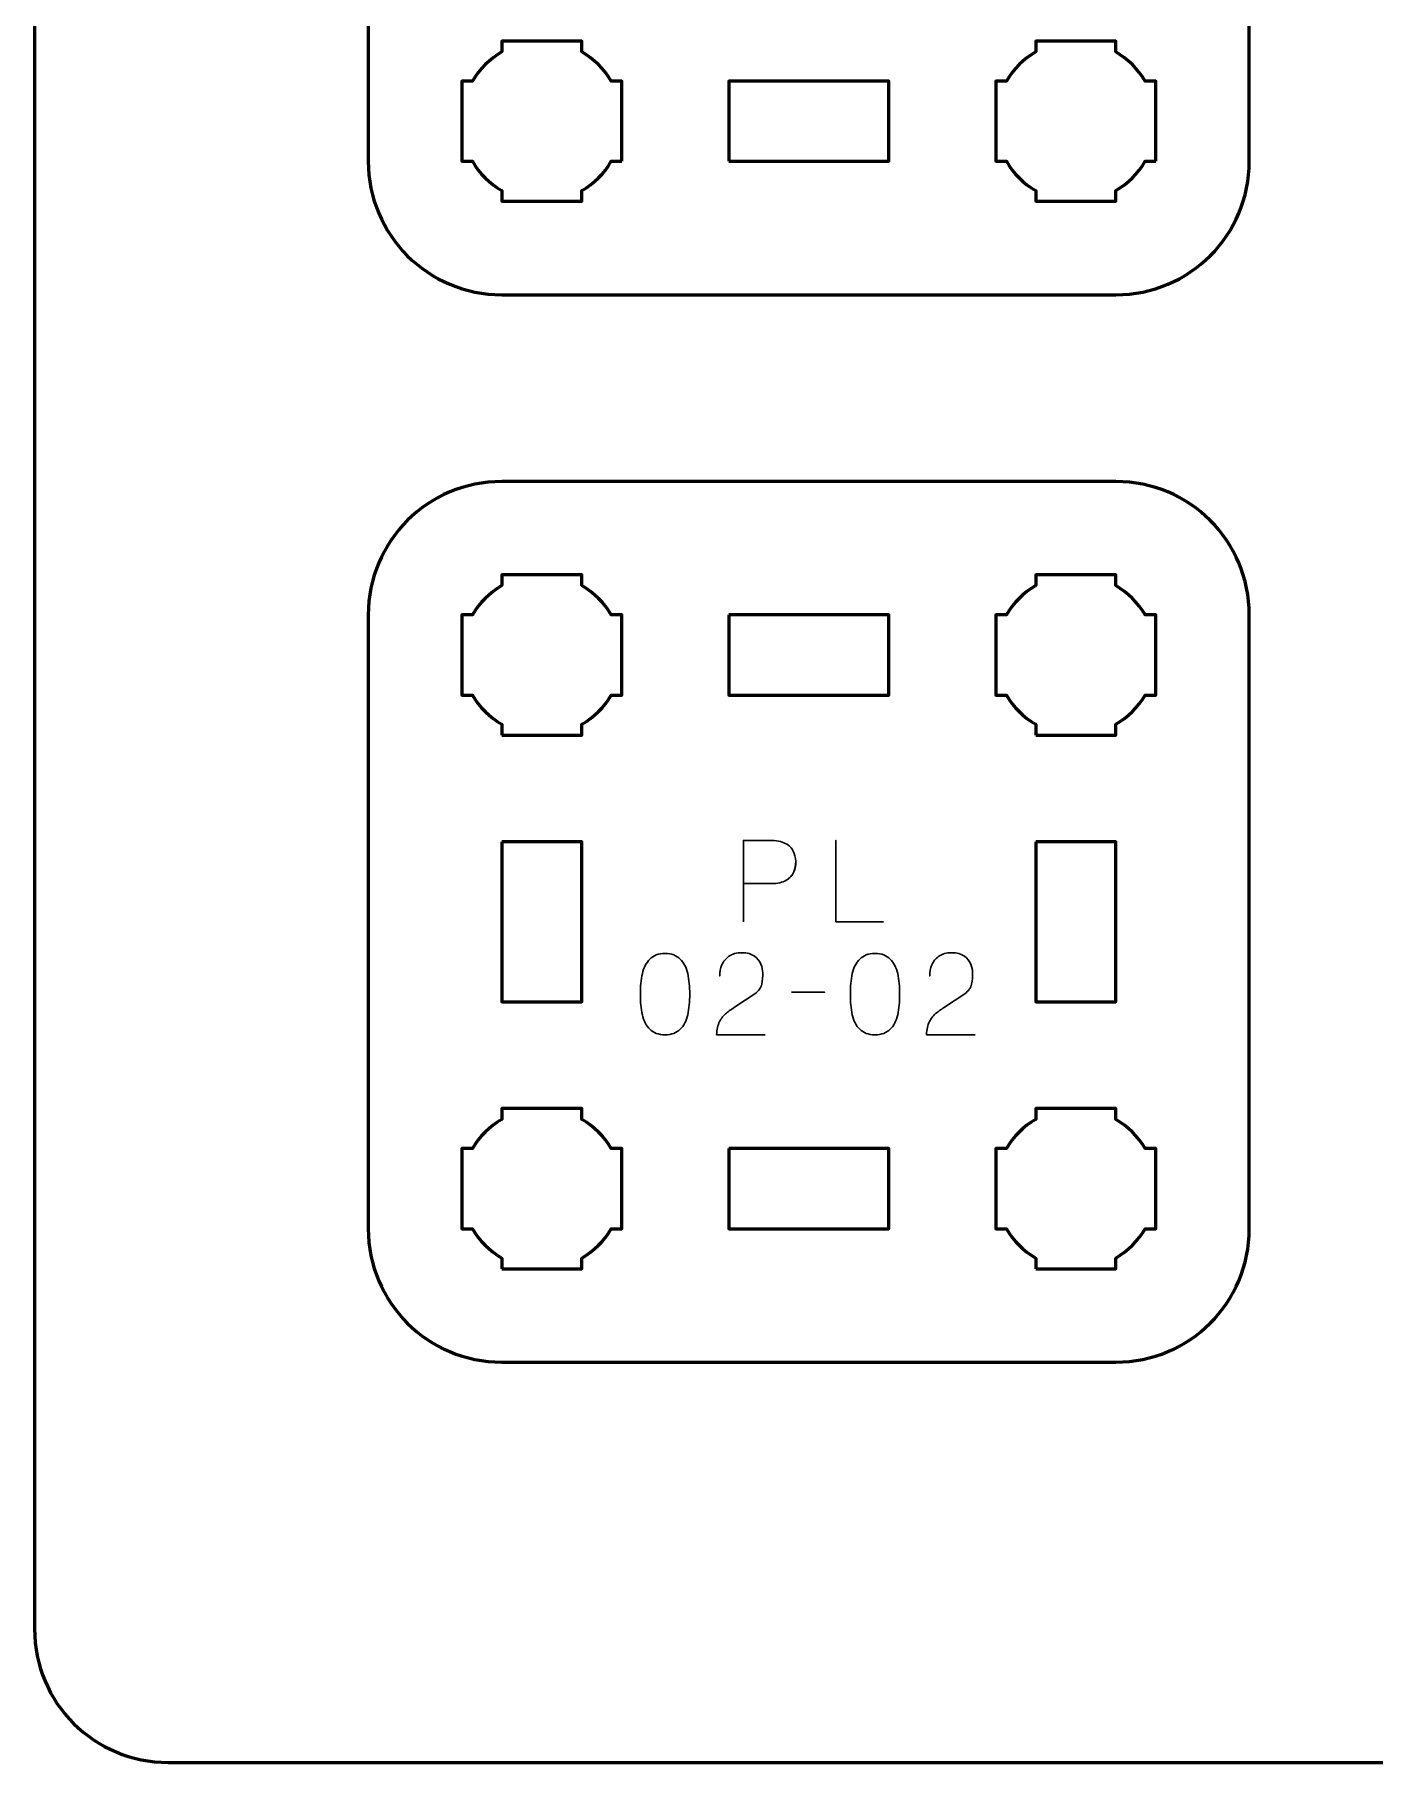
# Model space of a CAD drawing. Header units: centimetres. Extents: x -21 to 0, y -29.7 to 0.
# Drawn here: x -21 to -15.98, y -29.7 to -23.22 of the extents above; entities that cross this region are included whole.
import ezdxf

# ---------------------------------------------------------------- set-up
doc = ezdxf.new("R2010")
doc.units = ezdxf.units.CM
doc.header["$MEASUREMENT"] = 0
doc.layers.add('Layer 1', color=7, linetype='Continuous')

msp = doc.modelspace()

# ---------------------------------------------------------------- linework, layer by layer
at = {"layer": 'Layer 1', "color": 22, "lineweight": 53}
msp.add_open_spline([(-21.00003, -29.19995), (-21.00003, -29.19995), (-21.00003, -0.49992), (-21.00003, -0.49992), (-21.00003, -0.49992), (-21.00003, -0.22295), (-20.77694, 0.00004), (-20.49994, 0.00004), (-20.49994, 0.00004), (-20.49994, 0.00004), (-0.50008, 0.00004), (-0.50008, 0.00004), (-0.50008, 0.00004), (-0.22294, 0.00004), (0.00002, -0.22295), (0.00002, -0.49992), (0.00002, -0.49992), (0.00002, -0.49992), (0.00002, -29.19995), (0.00002, -29.19995), (0.00002, -29.19995), (0.00002, -29.47695), (-0.22294, -29.70004), (-0.50008, -29.70004), (-0.50008, -29.70004), (-0.50008, -29.70004), (-20.49994, -29.70004), (-20.49994, -29.70004), (-20.49994, -29.70004), (-20.77694, -29.70004), (-21.00003, -29.47695), (-21.00003, -29.19995)], degree=3, knots=[0, 0, 0, 0, 0.125, 0.125, 0.125, 0.125, 0.25, 0.25, 0.25, 0.25, 0.375, 0.375, 0.375, 0.375, 0.5, 0.5, 0.5, 0.5, 0.625, 0.625, 0.625, 0.625, 0.75, 0.75, 0.75, 0.75, 0.875, 0.875, 0.875, 0.875, 1, 1, 1, 1], dxfattribs=at)
at = {"layer": 'Layer 1', "color": 114, "lineweight": 53}
for points in [[(-19.75004, -23.69984), (-19.75004, -23.69984), (-19.75004, -13.39989), (-19.75004, -13.39989), (-19.75004, -13.39989), (-19.75004, -13.12289), (-19.52694, -12.89993), (-19.24994, -12.89993), (-19.24994, -12.89993), (-19.24994, -12.89993), (-16.95002, -12.89993), (-16.95002, -12.89993), (-16.95002, -12.89993), (-16.67301, -12.89993), (-16.45006, -13.12289), (-16.45006, -13.39989), (-16.45006, -13.39989), (-16.45006, -13.39989), (-16.45006, -23.69984), (-16.45006, -23.69984), (-16.45006, -23.69984), (-16.45006, -23.97684), (-16.67301, -24.19994), (-16.95002, -24.19994), (-16.95002, -24.19994), (-16.95002, -24.19994), (-19.24994, -24.19994), (-19.24994, -24.19994), (-19.24994, -24.19994), (-19.52694, -24.19994), (-19.75004, -23.97684), (-19.75004, -23.69984)], [(-19.24994, -24.89988), (-19.24994, -24.89988), (-16.95002, -24.89988), (-16.95002, -24.89988), (-16.95002, -24.89988), (-16.67301, -24.89988), (-16.45006, -25.12298), (-16.45006, -25.39998), (-16.45006, -25.39998), (-16.45006, -25.39998), (-16.45006, -27.6999), (-16.45006, -27.6999), (-16.45006, -27.6999), (-16.45006, -27.97691), (-16.67301, -28.19986), (-16.95002, -28.19986), (-16.95002, -28.19986), (-16.95002, -28.19986), (-19.24994, -28.19986), (-19.24994, -28.19986), (-19.24994, -28.19986), (-19.52694, -28.19986), (-19.75004, -27.97691), (-19.75004, -27.6999), (-19.75004, -27.6999), (-19.75004, -27.6999), (-19.75004, -25.39998), (-19.75004, -25.39998), (-19.75004, -25.39998), (-19.75004, -25.12298), (-19.52694, -24.89988), (-19.24994, -24.89988)]]:
    msp.add_open_spline(points, degree=3, knots=[0, 0, 0, 0, 0.125, 0.125, 0.125, 0.125, 0.25, 0.25, 0.25, 0.25, 0.375, 0.375, 0.375, 0.375, 0.5, 0.5, 0.5, 0.5, 0.625, 0.625, 0.625, 0.625, 0.75, 0.75, 0.75, 0.75, 0.875, 0.875, 0.875, 0.875, 1, 1, 1, 1], dxfattribs=at)
at = {"layer": 'Layer 1', "lineweight": 53}
for points, knots in [([(-18.80001, -23.69984), (-18.80001, -23.69984), (-18.84012, -23.69984), (-18.84012, -23.69984), (-18.84012, -23.69984), (-18.86644, -23.74545), (-18.90446, -23.78338), (-18.94994, -23.8097), (-18.94994, -23.8097), (-18.94994, -23.8097), (-18.94994, -23.84991), (-18.94994, -23.84991), (-18.94994, -23.84991), (-18.94994, -23.84991), (-19.10001, -23.84991), (-19.10001, -23.84991), (-19.10001, -23.84991), (-19.10001, -23.84991), (-19.24994, -23.84991), (-19.24994, -23.84991), (-19.24994, -23.84991), (-19.24994, -23.84991), (-19.24994, -23.8097), (-19.24994, -23.8097), (-19.24994, -23.8097), (-19.29555, -23.78338), (-19.33348, -23.74545), (-19.3598, -23.69984), (-19.3598, -23.69984), (-19.3598, -23.69984), (-19.40001, -23.69984), (-19.40001, -23.69984), (-19.40001, -23.69984), (-19.40001, -23.69984), (-19.40001, -23.54991), (-19.40001, -23.54991), (-19.40001, -23.54991), (-19.40001, -23.54991), (-19.40001, -23.39984), (-19.40001, -23.39984), (-19.40001, -23.39984), (-19.40001, -23.39984), (-19.3598, -23.39984), (-19.3598, -23.39984), (-19.3598, -23.39984), (-19.33348, -23.35437), (-19.29555, -23.31634), (-19.24994, -23.29002), (-19.24994, -23.29002), (-19.24994, -23.29002), (-19.24994, -23.24991), (-19.24994, -23.24991), (-19.24994, -23.24991), (-19.24994, -23.24991), (-19.10001, -23.24991), (-19.10001, -23.24991), (-19.10001, -23.24991), (-19.10001, -23.24991), (-18.94994, -23.24991), (-18.94994, -23.24991), (-18.94994, -23.24991), (-18.94994, -23.24991), (-18.94994, -23.29002), (-18.94994, -23.29002), (-18.94994, -23.29002), (-18.90446, -23.31634), (-18.86644, -23.35437), (-18.84012, -23.39984), (-18.84012, -23.39984), (-18.84012, -23.39984), (-18.80001, -23.39984), (-18.80001, -23.39984), (-18.80001, -23.39984), (-18.80001, -23.39984), (-18.80001, -23.54991), (-18.80001, -23.54991), (-18.80001, -23.54991), (-18.80001, -23.54991), (-18.80001, -23.69984), (-18.80001, -23.69984)], [0, 0, 0, 0, 0.05, 0.05, 0.05, 0.05, 0.1, 0.1, 0.1, 0.1, 0.15, 0.15, 0.15, 0.15, 0.2, 0.2, 0.2, 0.2, 0.25, 0.25, 0.25, 0.25, 0.3, 0.3, 0.3, 0.3, 0.35, 0.35, 0.35, 0.35, 0.4, 0.4, 0.4, 0.4, 0.45, 0.45, 0.45, 0.45, 0.5, 0.5, 0.5, 0.5, 0.55, 0.55, 0.55, 0.55, 0.6, 0.6, 0.6, 0.6, 0.65, 0.65, 0.65, 0.65, 0.7, 0.7, 0.7, 0.7, 0.75, 0.75, 0.75, 0.75, 0.8, 0.8, 0.8, 0.8, 0.85, 0.85, 0.85, 0.85, 0.9, 0.9, 0.9, 0.9, 0.95, 0.95, 0.95, 0.95, 1, 1, 1, 1]), ([(-16.79994, -23.69984), (-16.79994, -23.69984), (-16.8402, -23.69984), (-16.8402, -23.69984), (-16.8402, -23.69984), (-16.86651, -23.74545), (-16.90454, -23.78338), (-16.95002, -23.8097), (-16.95002, -23.8097), (-16.95002, -23.8097), (-16.95002, -23.84991), (-16.95002, -23.84991), (-16.95002, -23.84991), (-16.95002, -23.84991), (-17.09995, -23.84991), (-17.09995, -23.84991), (-17.09995, -23.84991), (-17.09995, -23.84991), (-17.25002, -23.84991), (-17.25002, -23.84991), (-17.25002, -23.84991), (-17.25002, -23.84991), (-17.25002, -23.8097), (-17.25002, -23.8097), (-17.25002, -23.8097), (-17.29549, -23.78338), (-17.33352, -23.74545), (-17.35984, -23.69984), (-17.35984, -23.69984), (-17.35984, -23.69984), (-17.39995, -23.69984), (-17.39995, -23.69984), (-17.39995, -23.69984), (-17.39995, -23.69984), (-17.39995, -23.54991), (-17.39995, -23.54991), (-17.39995, -23.54991), (-17.39995, -23.54991), (-17.39995, -23.39984), (-17.39995, -23.39984), (-17.39995, -23.39984), (-17.39995, -23.39984), (-17.35984, -23.39984), (-17.35984, -23.39984), (-17.35984, -23.39984), (-17.33352, -23.35437), (-17.29549, -23.31634), (-17.25002, -23.29002), (-17.25002, -23.29002), (-17.25002, -23.29002), (-17.25002, -23.24991), (-17.25002, -23.24991), (-17.25002, -23.24991), (-17.25002, -23.24991), (-17.09995, -23.24991), (-17.09995, -23.24991), (-17.09995, -23.24991), (-17.09995, -23.24991), (-16.95002, -23.24991), (-16.95002, -23.24991), (-16.95002, -23.24991), (-16.95002, -23.24991), (-16.95002, -23.29002), (-16.95002, -23.29002), (-16.95002, -23.29002), (-16.90454, -23.31634), (-16.86651, -23.35437), (-16.8402, -23.39984), (-16.8402, -23.39984), (-16.8402, -23.39984), (-16.79994, -23.39984), (-16.79994, -23.39984), (-16.79994, -23.39984), (-16.79994, -23.39984), (-16.79994, -23.54991), (-16.79994, -23.54991), (-16.79994, -23.54991), (-16.79994, -23.54991), (-16.79994, -23.69984), (-16.79994, -23.69984)], [0, 0, 0, 0, 0.05, 0.05, 0.05, 0.05, 0.1, 0.1, 0.1, 0.1, 0.15, 0.15, 0.15, 0.15, 0.2, 0.2, 0.2, 0.2, 0.25, 0.25, 0.25, 0.25, 0.3, 0.3, 0.3, 0.3, 0.35, 0.35, 0.35, 0.35, 0.4, 0.4, 0.4, 0.4, 0.45, 0.45, 0.45, 0.45, 0.5, 0.5, 0.5, 0.5, 0.55, 0.55, 0.55, 0.55, 0.6, 0.6, 0.6, 0.6, 0.65, 0.65, 0.65, 0.65, 0.7, 0.7, 0.7, 0.7, 0.75, 0.75, 0.75, 0.75, 0.8, 0.8, 0.8, 0.8, 0.85, 0.85, 0.85, 0.85, 0.9, 0.9, 0.9, 0.9, 0.95, 0.95, 0.95, 0.95, 1, 1, 1, 1]), ([(-18.39999, -23.69984), (-18.39999, -23.69984), (-18.39999, -23.39984), (-18.39999, -23.39984), (-18.39999, -23.39984), (-18.39999, -23.39984), (-17.8, -23.39984), (-17.8, -23.39984), (-17.8, -23.39984), (-17.8, -23.39984), (-17.8, -23.69984), (-17.8, -23.69984), (-17.8, -23.69984), (-17.8, -23.69984), (-18.39999, -23.69984), (-18.39999, -23.69984)], [0, 0, 0, 0, 0.25, 0.25, 0.25, 0.25, 0.5, 0.5, 0.5, 0.5, 0.75, 0.75, 0.75, 0.75, 1, 1, 1, 1]), ([(-19.24994, -25.84991), (-19.24994, -25.84991), (-19.24994, -25.8098), (-19.24994, -25.8098), (-19.24994, -25.8098), (-19.29555, -25.78348), (-19.33348, -25.74546), (-19.3598, -25.69998), (-19.3598, -25.69998), (-19.3598, -25.69998), (-19.40001, -25.69998), (-19.40001, -25.69998), (-19.40001, -25.69998), (-19.40001, -25.69998), (-19.40001, -25.54991), (-19.40001, -25.54991), (-19.40001, -25.54991), (-19.40001, -25.54991), (-19.40001, -25.39998), (-19.40001, -25.39998), (-19.40001, -25.39998), (-19.40001, -25.39998), (-19.3598, -25.39998), (-19.3598, -25.39998), (-19.3598, -25.39998), (-19.33348, -25.35437), (-19.29555, -25.31644), (-19.24994, -25.29012), (-19.24994, -25.29012), (-19.24994, -25.29012), (-19.24994, -25.24991), (-19.24994, -25.24991), (-19.24994, -25.24991), (-19.24994, -25.24991), (-19.10001, -25.24991), (-19.10001, -25.24991), (-19.10001, -25.24991), (-19.10001, -25.24991), (-18.94994, -25.24991), (-18.94994, -25.24991), (-18.94994, -25.24991), (-18.94994, -25.24991), (-18.94994, -25.29012), (-18.94994, -25.29012), (-18.94994, -25.29012), (-18.90447, -25.31644), (-18.86644, -25.35437), (-18.84012, -25.39998), (-18.84012, -25.39998), (-18.84012, -25.39998), (-18.80001, -25.39998), (-18.80001, -25.39998), (-18.80001, -25.39998), (-18.80001, -25.39998), (-18.80001, -25.54991), (-18.80001, -25.54991), (-18.80001, -25.54991), (-18.80001, -25.54991), (-18.80001, -25.69998), (-18.80001, -25.69998), (-18.80001, -25.69998), (-18.80001, -25.69998), (-18.84012, -25.69998), (-18.84012, -25.69998), (-18.84012, -25.69998), (-18.86644, -25.74546), (-18.90447, -25.78348), (-18.94994, -25.8098), (-18.94994, -25.8098), (-18.94994, -25.8098), (-18.94994, -25.84991), (-18.94994, -25.84991), (-18.94994, -25.84991), (-18.94994, -25.84991), (-19.10001, -25.84991), (-19.10001, -25.84991), (-19.10001, -25.84991), (-19.10001, -25.84991), (-19.24994, -25.84991), (-19.24994, -25.84991)], [0, 0, 0, 0, 0.05, 0.05, 0.05, 0.05, 0.1, 0.1, 0.1, 0.1, 0.15, 0.15, 0.15, 0.15, 0.2, 0.2, 0.2, 0.2, 0.25, 0.25, 0.25, 0.25, 0.3, 0.3, 0.3, 0.3, 0.35, 0.35, 0.35, 0.35, 0.4, 0.4, 0.4, 0.4, 0.45, 0.45, 0.45, 0.45, 0.5, 0.5, 0.5, 0.5, 0.55, 0.55, 0.55, 0.55, 0.6, 0.6, 0.6, 0.6, 0.65, 0.65, 0.65, 0.65, 0.7, 0.7, 0.7, 0.7, 0.75, 0.75, 0.75, 0.75, 0.8, 0.8, 0.8, 0.8, 0.85, 0.85, 0.85, 0.85, 0.9, 0.9, 0.9, 0.9, 0.95, 0.95, 0.95, 0.95, 1, 1, 1, 1]), ([(-17.25002, -25.84991), (-17.25002, -25.84991), (-17.25002, -25.8098), (-17.25002, -25.8098), (-17.25002, -25.8098), (-17.29549, -25.78348), (-17.33352, -25.74546), (-17.35984, -25.69998), (-17.35984, -25.69998), (-17.35984, -25.69998), (-17.39995, -25.69998), (-17.39995, -25.69998), (-17.39995, -25.69998), (-17.39995, -25.69998), (-17.39995, -25.54991), (-17.39995, -25.54991), (-17.39995, -25.54991), (-17.39995, -25.54991), (-17.39995, -25.39998), (-17.39995, -25.39998), (-17.39995, -25.39998), (-17.39995, -25.39998), (-17.35984, -25.39998), (-17.35984, -25.39998), (-17.35984, -25.39998), (-17.33352, -25.35437), (-17.29549, -25.31644), (-17.25002, -25.29012), (-17.25002, -25.29012), (-17.25002, -25.29012), (-17.25002, -25.24991), (-17.25002, -25.24991), (-17.25002, -25.24991), (-17.25002, -25.24991), (-17.09995, -25.24991), (-17.09995, -25.24991), (-17.09995, -25.24991), (-17.09995, -25.24991), (-16.95002, -25.24991), (-16.95002, -25.24991), (-16.95002, -25.24991), (-16.95002, -25.24991), (-16.95002, -25.29012), (-16.95002, -25.29012), (-16.95002, -25.29012), (-16.90454, -25.31644), (-16.86651, -25.35437), (-16.8402, -25.39998), (-16.8402, -25.39998), (-16.8402, -25.39998), (-16.79994, -25.39998), (-16.79994, -25.39998), (-16.79994, -25.39998), (-16.79994, -25.39998), (-16.79994, -25.54991), (-16.79994, -25.54991), (-16.79994, -25.54991), (-16.79994, -25.54991), (-16.79994, -25.69998), (-16.79994, -25.69998), (-16.79994, -25.69998), (-16.79994, -25.69998), (-16.8402, -25.69998), (-16.8402, -25.69998), (-16.8402, -25.69998), (-16.86651, -25.74546), (-16.90454, -25.78348), (-16.95002, -25.8098), (-16.95002, -25.8098), (-16.95002, -25.8098), (-16.95002, -25.84991), (-16.95002, -25.84991), (-16.95002, -25.84991), (-16.95002, -25.84991), (-17.09995, -25.84991), (-17.09995, -25.84991), (-17.09995, -25.84991), (-17.09995, -25.84991), (-17.25002, -25.84991), (-17.25002, -25.84991)], [0, 0, 0, 0, 0.05, 0.05, 0.05, 0.05, 0.1, 0.1, 0.1, 0.1, 0.15, 0.15, 0.15, 0.15, 0.2, 0.2, 0.2, 0.2, 0.25, 0.25, 0.25, 0.25, 0.3, 0.3, 0.3, 0.3, 0.35, 0.35, 0.35, 0.35, 0.4, 0.4, 0.4, 0.4, 0.45, 0.45, 0.45, 0.45, 0.5, 0.5, 0.5, 0.5, 0.55, 0.55, 0.55, 0.55, 0.6, 0.6, 0.6, 0.6, 0.65, 0.65, 0.65, 0.65, 0.7, 0.7, 0.7, 0.7, 0.75, 0.75, 0.75, 0.75, 0.8, 0.8, 0.8, 0.8, 0.85, 0.85, 0.85, 0.85, 0.9, 0.9, 0.9, 0.9, 0.95, 0.95, 0.95, 0.95, 1, 1, 1, 1]), ([(-18.39999, -25.39998), (-18.39999, -25.39998), (-17.8, -25.39998), (-17.8, -25.39998), (-17.8, -25.39998), (-17.8, -25.39998), (-17.8, -25.69998), (-17.8, -25.69998), (-17.8, -25.69998), (-17.8, -25.69998), (-18.39999, -25.69998), (-18.39999, -25.69998), (-18.39999, -25.69998), (-18.39999, -25.69998), (-18.39999, -25.39998), (-18.39999, -25.39998)], [0, 0, 0, 0, 0.25, 0.25, 0.25, 0.25, 0.5, 0.5, 0.5, 0.5, 0.75, 0.75, 0.75, 0.75, 1, 1, 1, 1]), ([(-19.24994, -26.24993), (-19.24994, -26.24993), (-18.94994, -26.24993), (-18.94994, -26.24993), (-18.94994, -26.24993), (-18.94994, -26.24993), (-18.94994, -26.84992), (-18.94994, -26.84992), (-18.94994, -26.84992), (-18.94994, -26.84992), (-19.24994, -26.84992), (-19.24994, -26.84992), (-19.24994, -26.84992), (-19.24994, -26.84992), (-19.24994, -26.24993), (-19.24994, -26.24993)], [0, 0, 0, 0, 0.25, 0.25, 0.25, 0.25, 0.5, 0.5, 0.5, 0.5, 0.75, 0.75, 0.75, 0.75, 1, 1, 1, 1]), ([(-17.25002, -26.24993), (-17.25002, -26.24993), (-16.95002, -26.24993), (-16.95002, -26.24993), (-16.95002, -26.24993), (-16.95002, -26.24993), (-16.95002, -26.84992), (-16.95002, -26.84992), (-16.95002, -26.84992), (-16.95002, -26.84992), (-17.25002, -26.84992), (-17.25002, -26.84992), (-17.25002, -26.84992), (-17.25002, -26.84992), (-17.25002, -26.24993), (-17.25002, -26.24993)], [0, 0, 0, 0, 0.25, 0.25, 0.25, 0.25, 0.5, 0.5, 0.5, 0.5, 0.75, 0.75, 0.75, 0.75, 1, 1, 1, 1]), ([(-19.24994, -27.84998), (-19.24994, -27.84998), (-19.24994, -27.80972), (-19.24994, -27.80972), (-19.24994, -27.80972), (-19.29555, -27.78341), (-19.33348, -27.74538), (-19.3598, -27.6999), (-19.3598, -27.6999), (-19.3598, -27.6999), (-19.40001, -27.6999), (-19.40001, -27.6999), (-19.40001, -27.6999), (-19.40001, -27.6999), (-19.40001, -27.54997), (-19.40001, -27.54997), (-19.40001, -27.54997), (-19.40001, -27.54997), (-19.40001, -27.3999), (-19.40001, -27.3999), (-19.40001, -27.3999), (-19.40001, -27.3999), (-19.3598, -27.3999), (-19.3598, -27.3999), (-19.3598, -27.3999), (-19.33348, -27.35443), (-19.29555, -27.3164), (-19.24994, -27.29008), (-19.24994, -27.29008), (-19.24994, -27.29008), (-19.24994, -27.24997), (-19.24994, -27.24997), (-19.24994, -27.24997), (-19.24994, -27.24997), (-19.10001, -27.24997), (-19.10001, -27.24997), (-19.10001, -27.24997), (-19.10001, -27.24997), (-18.94994, -27.24997), (-18.94994, -27.24997), (-18.94994, -27.24997), (-18.94994, -27.24997), (-18.94994, -27.29008), (-18.94994, -27.29008), (-18.94994, -27.29008), (-18.90447, -27.3164), (-18.86644, -27.35443), (-18.84012, -27.3999), (-18.84012, -27.3999), (-18.84012, -27.3999), (-18.80001, -27.3999), (-18.80001, -27.3999), (-18.80001, -27.3999), (-18.80001, -27.3999), (-18.80001, -27.54997), (-18.80001, -27.54997), (-18.80001, -27.54997), (-18.80001, -27.54997), (-18.80001, -27.6999), (-18.80001, -27.6999), (-18.80001, -27.6999), (-18.80001, -27.6999), (-18.84012, -27.6999), (-18.84012, -27.6999), (-18.84012, -27.6999), (-18.86644, -27.74538), (-18.90447, -27.78341), (-18.94994, -27.80972), (-18.94994, -27.80972), (-18.94994, -27.80972), (-18.94994, -27.84998), (-18.94994, -27.84998), (-18.94994, -27.84998), (-18.94994, -27.84998), (-19.10001, -27.84998), (-19.10001, -27.84998), (-19.10001, -27.84998), (-19.10001, -27.84998), (-19.24994, -27.84998), (-19.24994, -27.84998)], [0, 0, 0, 0, 0.05, 0.05, 0.05, 0.05, 0.1, 0.1, 0.1, 0.1, 0.15, 0.15, 0.15, 0.15, 0.2, 0.2, 0.2, 0.2, 0.25, 0.25, 0.25, 0.25, 0.3, 0.3, 0.3, 0.3, 0.35, 0.35, 0.35, 0.35, 0.4, 0.4, 0.4, 0.4, 0.45, 0.45, 0.45, 0.45, 0.5, 0.5, 0.5, 0.5, 0.55, 0.55, 0.55, 0.55, 0.6, 0.6, 0.6, 0.6, 0.65, 0.65, 0.65, 0.65, 0.7, 0.7, 0.7, 0.7, 0.75, 0.75, 0.75, 0.75, 0.8, 0.8, 0.8, 0.8, 0.85, 0.85, 0.85, 0.85, 0.9, 0.9, 0.9, 0.9, 0.95, 0.95, 0.95, 0.95, 1, 1, 1, 1]), ([(-17.25002, -27.84998), (-17.25002, -27.84998), (-17.25002, -27.80972), (-17.25002, -27.80972), (-17.25002, -27.80972), (-17.29549, -27.78341), (-17.33352, -27.74538), (-17.35984, -27.6999), (-17.35984, -27.6999), (-17.35984, -27.6999), (-17.39995, -27.6999), (-17.39995, -27.6999), (-17.39995, -27.6999), (-17.39995, -27.6999), (-17.39995, -27.54997), (-17.39995, -27.54997), (-17.39995, -27.54997), (-17.39995, -27.54997), (-17.39995, -27.3999), (-17.39995, -27.3999), (-17.39995, -27.3999), (-17.39995, -27.3999), (-17.35984, -27.3999), (-17.35984, -27.3999), (-17.35984, -27.3999), (-17.33352, -27.35443), (-17.29549, -27.3164), (-17.25002, -27.29008), (-17.25002, -27.29008), (-17.25002, -27.29008), (-17.25002, -27.24997), (-17.25002, -27.24997), (-17.25002, -27.24997), (-17.25002, -27.24997), (-17.09995, -27.24997), (-17.09995, -27.24997), (-17.09995, -27.24997), (-17.09995, -27.24997), (-16.95002, -27.24997), (-16.95002, -27.24997), (-16.95002, -27.24997), (-16.95002, -27.24997), (-16.95002, -27.29008), (-16.95002, -27.29008), (-16.95002, -27.29008), (-16.90454, -27.3164), (-16.86651, -27.35443), (-16.8402, -27.3999), (-16.8402, -27.3999), (-16.8402, -27.3999), (-16.79994, -27.3999), (-16.79994, -27.3999), (-16.79994, -27.3999), (-16.79994, -27.3999), (-16.79994, -27.54997), (-16.79994, -27.54997), (-16.79994, -27.54997), (-16.79994, -27.54997), (-16.79994, -27.6999), (-16.79994, -27.6999), (-16.79994, -27.6999), (-16.79994, -27.6999), (-16.8402, -27.6999), (-16.8402, -27.6999), (-16.8402, -27.6999), (-16.86651, -27.74538), (-16.90454, -27.78341), (-16.95002, -27.80972), (-16.95002, -27.80972), (-16.95002, -27.80972), (-16.95002, -27.84998), (-16.95002, -27.84998), (-16.95002, -27.84998), (-16.95002, -27.84998), (-17.09995, -27.84998), (-17.09995, -27.84998), (-17.09995, -27.84998), (-17.09995, -27.84998), (-17.25002, -27.84998), (-17.25002, -27.84998)], [0, 0, 0, 0, 0.05, 0.05, 0.05, 0.05, 0.1, 0.1, 0.1, 0.1, 0.15, 0.15, 0.15, 0.15, 0.2, 0.2, 0.2, 0.2, 0.25, 0.25, 0.25, 0.25, 0.3, 0.3, 0.3, 0.3, 0.35, 0.35, 0.35, 0.35, 0.4, 0.4, 0.4, 0.4, 0.45, 0.45, 0.45, 0.45, 0.5, 0.5, 0.5, 0.5, 0.55, 0.55, 0.55, 0.55, 0.6, 0.6, 0.6, 0.6, 0.65, 0.65, 0.65, 0.65, 0.7, 0.7, 0.7, 0.7, 0.75, 0.75, 0.75, 0.75, 0.8, 0.8, 0.8, 0.8, 0.85, 0.85, 0.85, 0.85, 0.9, 0.9, 0.9, 0.9, 0.95, 0.95, 0.95, 0.95, 1, 1, 1, 1]), ([(-18.39999, -27.3999), (-18.39999, -27.3999), (-17.8, -27.3999), (-17.8, -27.3999), (-17.8, -27.3999), (-17.8, -27.3999), (-17.8, -27.6999), (-17.8, -27.6999), (-17.8, -27.6999), (-17.8, -27.6999), (-18.39999, -27.6999), (-18.39999, -27.6999), (-18.39999, -27.6999), (-18.39999, -27.6999), (-18.39999, -27.3999), (-18.39999, -27.3999)], [0, 0, 0, 0, 0.25, 0.25, 0.25, 0.25, 0.5, 0.5, 0.5, 0.5, 0.75, 0.75, 0.75, 0.75, 1, 1, 1, 1])]:
    msp.add_open_spline(points, degree=3, knots=knots, dxfattribs=at)
at = {"layer": 'Layer 1', "color": 40, "lineweight": 30}
for points, knots in [([(-18.34457, -26.54992), (-18.34457, -26.54992), (-18.34457, -26.24471), (-18.34457, -26.24471), (-18.34457, -26.24471), (-18.34457, -26.24471), (-18.24728, -26.24471), (-18.24728, -26.24471), (-18.24728, -26.24471), (-18.22166, -26.24499), (-18.20166, -26.24869), (-18.18748, -26.25585), (-18.18748, -26.25585), (-18.17358, -26.26316), (-18.16377, -26.27268), (-18.15813, -26.28453), (-18.15813, -26.28453), (-18.15263, -26.29639), (-18.14959, -26.30919), (-18.14903, -26.32299), (-18.14903, -26.32299), (-18.14836, -26.33703), (-18.15069, -26.3504), (-18.15619, -26.36306), (-18.15619, -26.36306), (-18.16173, -26.37576), (-18.17122, -26.38624), (-18.18445, -26.39435), (-18.18445, -26.39435), (-18.19796, -26.4025), (-18.21616, -26.40663), (-18.2393, -26.40691), (-18.2393, -26.40691), (-18.2393, -26.40691), (-18.34457, -26.40691), (-18.34457, -26.40691), (-18.34457, -26.40691), (-18.34457, -26.40691), (-18.2393, -26.40691), (-18.2393, -26.40691), (-18.2393, -26.40691), (-18.21655, -26.40663), (-18.19852, -26.4025), (-18.18501, -26.39435), (-18.18501, -26.39435), (-18.17164, -26.38624), (-18.16211, -26.37576), (-18.15647, -26.36306), (-18.15647, -26.36306), (-18.15097, -26.3504), (-18.1485, -26.33703), (-18.14903, -26.32299), (-18.14903, -26.32299), (-18.14959, -26.30919), (-18.15263, -26.29639), (-18.15827, -26.28453), (-18.15827, -26.28453), (-18.16406, -26.27268), (-18.17397, -26.26316), (-18.1879, -26.25585), (-18.1879, -26.25585), (-18.20208, -26.24869), (-18.22195, -26.24499), (-18.24728, -26.24471), (-18.24728, -26.24471), (-18.24728, -26.24471), (-18.34457, -26.24471), (-18.34457, -26.24471), (-18.34457, -26.24471), (-18.34457, -26.24471), (-18.34457, -26.54992), (-18.34457, -26.54992)], [0, 0, 0, 0, 0.0555556, 0.0555556, 0.0555556, 0.0555556, 0.1111111, 0.1111111, 0.1111111, 0.1111111, 0.1666667, 0.1666667, 0.1666667, 0.1666667, 0.2222222, 0.2222222, 0.2222222, 0.2222222, 0.2777778, 0.2777778, 0.2777778, 0.2777778, 0.3333333, 0.3333333, 0.3333333, 0.3333333, 0.3888889, 0.3888889, 0.3888889, 0.3888889, 0.4444444, 0.4444444, 0.4444444, 0.4444444, 0.5, 0.5, 0.5, 0.5, 0.5555556, 0.5555556, 0.5555556, 0.5555556, 0.6111111, 0.6111111, 0.6111111, 0.6111111, 0.6666667, 0.6666667, 0.6666667, 0.6666667, 0.7222222, 0.7222222, 0.7222222, 0.7222222, 0.7777778, 0.7777778, 0.7777778, 0.7777778, 0.8333333, 0.8333333, 0.8333333, 0.8333333, 0.8888889, 0.8888889, 0.8888889, 0.8888889, 0.9444444, 0.9444444, 0.9444444, 0.9444444, 1, 1, 1, 1]), ([(-17.81997, -26.54992), (-17.81997, -26.54992), (-17.99815, -26.54992), (-17.99815, -26.54992), (-17.99815, -26.54992), (-17.99815, -26.54992), (-17.99815, -26.24471), (-17.99815, -26.24471), (-17.99815, -26.24471), (-17.99815, -26.24471), (-17.99815, -26.54992), (-17.99815, -26.54992), (-17.99815, -26.54992), (-17.99815, -26.54992), (-17.81997, -26.54992), (-17.81997, -26.54992)], [0, 0, 0, 0, 0.25, 0.25, 0.25, 0.25, 0.5, 0.5, 0.5, 0.5, 0.75, 0.75, 0.75, 0.75, 1, 1, 1, 1]), ([(-18.63837, -26.97325), (-18.61385, -26.97301), (-18.59483, -26.96609), (-18.58132, -26.95258), (-18.58132, -26.95258), (-18.56795, -26.9391), (-18.5586, -26.9209), (-18.55335, -26.8979), (-18.55335, -26.8979), (-18.54827, -26.875), (-18.54576, -26.84939), (-18.54604, -26.82085), (-18.54604, -26.82085), (-18.54576, -26.79274), (-18.54827, -26.76712), (-18.55335, -26.74409), (-18.55335, -26.74409), (-18.5586, -26.72137), (-18.56795, -26.70317), (-18.58132, -26.68937), (-18.58132, -26.68937), (-18.59483, -26.6759), (-18.61385, -26.66884), (-18.63837, -26.66845), (-18.63837, -26.66845), (-18.66306, -26.66884), (-18.68207, -26.6759), (-18.69544, -26.68937), (-18.69544, -26.68937), (-18.70892, -26.70317), (-18.71816, -26.72137), (-18.72328, -26.74409), (-18.72328, -26.74409), (-18.7285, -26.76712), (-18.73097, -26.79274), (-18.73058, -26.82085), (-18.73058, -26.82085), (-18.73097, -26.84939), (-18.7285, -26.875), (-18.72328, -26.8979), (-18.72328, -26.8979), (-18.71816, -26.9209), (-18.70892, -26.9391), (-18.69544, -26.95258), (-18.69544, -26.95258), (-18.68207, -26.96609), (-18.66306, -26.97301), (-18.63837, -26.97325)], [0, 0, 0, 0, 0.0833333, 0.0833333, 0.0833333, 0.0833333, 0.1666667, 0.1666667, 0.1666667, 0.1666667, 0.25, 0.25, 0.25, 0.25, 0.3333333, 0.3333333, 0.3333333, 0.3333333, 0.4166667, 0.4166667, 0.4166667, 0.4166667, 0.5, 0.5, 0.5, 0.5, 0.5833333, 0.5833333, 0.5833333, 0.5833333, 0.6666667, 0.6666667, 0.6666667, 0.6666667, 0.75, 0.75, 0.75, 0.75, 0.8333333, 0.8333333, 0.8333333, 0.8333333, 0.9166667, 0.9166667, 0.9166667, 0.9166667, 1, 1, 1, 1]), ([(-18.63837, -26.97325), (-18.61385, -26.97301), (-18.59483, -26.96609), (-18.58132, -26.95258), (-18.58132, -26.95258), (-18.56795, -26.9391), (-18.5586, -26.9209), (-18.55335, -26.8979), (-18.55335, -26.8979), (-18.54827, -26.875), (-18.54576, -26.84939), (-18.54604, -26.82085), (-18.54604, -26.82085), (-18.54576, -26.79274), (-18.54827, -26.76712), (-18.55335, -26.74409), (-18.55335, -26.74409), (-18.5586, -26.72137), (-18.56795, -26.70317), (-18.58132, -26.68937), (-18.58132, -26.68937), (-18.59483, -26.6759), (-18.61385, -26.66884), (-18.63837, -26.66845), (-18.63837, -26.66845), (-18.66306, -26.66884), (-18.68207, -26.6759), (-18.69544, -26.68937), (-18.69544, -26.68937), (-18.70892, -26.70317), (-18.71816, -26.72137), (-18.72328, -26.74409), (-18.72328, -26.74409), (-18.7285, -26.76712), (-18.73097, -26.79274), (-18.73058, -26.82085), (-18.73058, -26.82085), (-18.73097, -26.84939), (-18.7285, -26.875), (-18.72328, -26.8979), (-18.72328, -26.8979), (-18.71816, -26.9209), (-18.70892, -26.9391), (-18.69544, -26.95258), (-18.69544, -26.95258), (-18.68207, -26.96609), (-18.66306, -26.97301), (-18.63837, -26.97325)], [0, 0, 0, 0, 0.0833333, 0.0833333, 0.0833333, 0.0833333, 0.1666667, 0.1666667, 0.1666667, 0.1666667, 0.25, 0.25, 0.25, 0.25, 0.3333333, 0.3333333, 0.3333333, 0.3333333, 0.4166667, 0.4166667, 0.4166667, 0.4166667, 0.5, 0.5, 0.5, 0.5, 0.5833333, 0.5833333, 0.5833333, 0.5833333, 0.6666667, 0.6666667, 0.6666667, 0.6666667, 0.75, 0.75, 0.75, 0.75, 0.8333333, 0.8333333, 0.8333333, 0.8333333, 0.9166667, 0.9166667, 0.9166667, 0.9166667, 1, 1, 1, 1]), ([(-18.26368, -26.97325), (-18.26368, -26.97325), (-18.44533, -26.97325), (-18.44533, -26.97325), (-18.44533, -26.97325), (-18.44476, -26.953), (-18.44106, -26.9366), (-18.43428, -26.92379), (-18.43428, -26.92379), (-18.42769, -26.91113), (-18.41915, -26.90051), (-18.40867, -26.89197), (-18.40867, -26.89197), (-18.39833, -26.88368), (-18.38701, -26.87557), (-18.37463, -26.86784), (-18.37463, -26.86784), (-18.37463, -26.86784), (-18.30227, -26.81962), (-18.30227, -26.81962), (-18.30227, -26.81962), (-18.28795, -26.80914), (-18.27927, -26.79686), (-18.27624, -26.78311), (-18.27624, -26.78311), (-18.27335, -26.76931), (-18.27211, -26.75527), (-18.27264, -26.74077), (-18.27264, -26.74077), (-18.2725, -26.731), (-18.27486, -26.72024), (-18.27955, -26.70853), (-18.27955, -26.70853), (-18.28435, -26.6971), (-18.29236, -26.68719), (-18.30365, -26.67865), (-18.30365, -26.67865), (-18.31508, -26.67036), (-18.33067, -26.66595), (-18.3505, -26.66556), (-18.3505, -26.66556), (-18.37064, -26.66595), (-18.38687, -26.67036), (-18.39901, -26.67879), (-18.39901, -26.67879), (-18.41128, -26.68733), (-18.4201, -26.69819), (-18.42546, -26.71132), (-18.42546, -26.71132), (-18.43097, -26.72465), (-18.43361, -26.73844), (-18.43347, -26.75263), (-18.43347, -26.75263), (-18.43361, -26.73844), (-18.43097, -26.72465), (-18.42546, -26.71132), (-18.42546, -26.71132), (-18.4201, -26.69819), (-18.41128, -26.68733), (-18.39901, -26.67879), (-18.39901, -26.67879), (-18.38687, -26.67036), (-18.37064, -26.66595), (-18.3505, -26.66556), (-18.3505, -26.66556), (-18.33067, -26.66595), (-18.31508, -26.67036), (-18.30365, -26.67865), (-18.30365, -26.67865), (-18.29236, -26.68719), (-18.28435, -26.6971), (-18.27955, -26.70853), (-18.27955, -26.70853), (-18.27486, -26.72024), (-18.2725, -26.731), (-18.27264, -26.74077), (-18.27264, -26.74077), (-18.27211, -26.75527), (-18.27335, -26.76931), (-18.27624, -26.78311), (-18.27624, -26.78311), (-18.27927, -26.79686), (-18.28795, -26.80914), (-18.30227, -26.81962), (-18.30227, -26.81962), (-18.30227, -26.81962), (-18.37463, -26.86784), (-18.37463, -26.86784), (-18.37463, -26.86784), (-18.38701, -26.87557), (-18.39833, -26.88368), (-18.40867, -26.89197), (-18.40867, -26.89197), (-18.41915, -26.90051), (-18.42769, -26.91113), (-18.43428, -26.92379), (-18.43428, -26.92379), (-18.44106, -26.9366), (-18.44476, -26.953), (-18.44533, -26.97325), (-18.44533, -26.97325), (-18.44533, -26.97325), (-18.26368, -26.97325), (-18.26368, -26.97325)], [0, 0, 0, 0, 0.0384615, 0.0384615, 0.0384615, 0.0384615, 0.0769231, 0.0769231, 0.0769231, 0.0769231, 0.1153846, 0.1153846, 0.1153846, 0.1153846, 0.1538462, 0.1538462, 0.1538462, 0.1538462, 0.1923077, 0.1923077, 0.1923077, 0.1923077, 0.2307692, 0.2307692, 0.2307692, 0.2307692, 0.2692308, 0.2692308, 0.2692308, 0.2692308, 0.3076923, 0.3076923, 0.3076923, 0.3076923, 0.3461538, 0.3461538, 0.3461538, 0.3461538, 0.3846154, 0.3846154, 0.3846154, 0.3846154, 0.4230769, 0.4230769, 0.4230769, 0.4230769, 0.4615385, 0.4615385, 0.4615385, 0.4615385, 0.5, 0.5, 0.5, 0.5, 0.5384615, 0.5384615, 0.5384615, 0.5384615, 0.5769231, 0.5769231, 0.5769231, 0.5769231, 0.6153846, 0.6153846, 0.6153846, 0.6153846, 0.6538462, 0.6538462, 0.6538462, 0.6538462, 0.6923077, 0.6923077, 0.6923077, 0.6923077, 0.7307692, 0.7307692, 0.7307692, 0.7307692, 0.7692308, 0.7692308, 0.7692308, 0.7692308, 0.8076923, 0.8076923, 0.8076923, 0.8076923, 0.8461538, 0.8461538, 0.8461538, 0.8461538, 0.8846154, 0.8846154, 0.8846154, 0.8846154, 0.9230769, 0.9230769, 0.9230769, 0.9230769, 0.9615385, 0.9615385, 0.9615385, 0.9615385, 1, 1, 1, 1]), ([(-17.85207, -26.97325), (-17.82755, -26.97301), (-17.80854, -26.96609), (-17.79502, -26.95258), (-17.79502, -26.95258), (-17.78165, -26.9391), (-17.77231, -26.9209), (-17.76705, -26.8979), (-17.76705, -26.8979), (-17.76197, -26.875), (-17.75946, -26.84939), (-17.75975, -26.82085), (-17.75975, -26.82085), (-17.75946, -26.79274), (-17.76197, -26.76712), (-17.76705, -26.74409), (-17.76705, -26.74409), (-17.77231, -26.72137), (-17.78165, -26.70317), (-17.79502, -26.68937), (-17.79502, -26.68937), (-17.80854, -26.6759), (-17.82755, -26.66884), (-17.85207, -26.66845), (-17.85207, -26.66845), (-17.87676, -26.66884), (-17.89578, -26.6759), (-17.90915, -26.68937), (-17.90915, -26.68937), (-17.92262, -26.70317), (-17.93187, -26.72137), (-17.93698, -26.74409), (-17.93698, -26.74409), (-17.9422, -26.76712), (-17.94467, -26.79274), (-17.94428, -26.82085), (-17.94428, -26.82085), (-17.94467, -26.84939), (-17.9422, -26.875), (-17.93698, -26.8979), (-17.93698, -26.8979), (-17.93187, -26.9209), (-17.92262, -26.9391), (-17.90915, -26.95258), (-17.90915, -26.95258), (-17.89578, -26.96609), (-17.87676, -26.97301), (-17.85207, -26.97325)], [0, 0, 0, 0, 0.0833333, 0.0833333, 0.0833333, 0.0833333, 0.1666667, 0.1666667, 0.1666667, 0.1666667, 0.25, 0.25, 0.25, 0.25, 0.3333333, 0.3333333, 0.3333333, 0.3333333, 0.4166667, 0.4166667, 0.4166667, 0.4166667, 0.5, 0.5, 0.5, 0.5, 0.5833333, 0.5833333, 0.5833333, 0.5833333, 0.6666667, 0.6666667, 0.6666667, 0.6666667, 0.75, 0.75, 0.75, 0.75, 0.8333333, 0.8333333, 0.8333333, 0.8333333, 0.9166667, 0.9166667, 0.9166667, 0.9166667, 1, 1, 1, 1]), ([(-17.85207, -26.97325), (-17.82755, -26.97301), (-17.80854, -26.96609), (-17.79502, -26.95258), (-17.79502, -26.95258), (-17.78165, -26.9391), (-17.77231, -26.9209), (-17.76705, -26.8979), (-17.76705, -26.8979), (-17.76197, -26.875), (-17.75946, -26.84939), (-17.75975, -26.82085), (-17.75975, -26.82085), (-17.75946, -26.79274), (-17.76197, -26.76712), (-17.76705, -26.74409), (-17.76705, -26.74409), (-17.77231, -26.72137), (-17.78165, -26.70317), (-17.79502, -26.68937), (-17.79502, -26.68937), (-17.80854, -26.6759), (-17.82755, -26.66884), (-17.85207, -26.66845), (-17.85207, -26.66845), (-17.87676, -26.66884), (-17.89578, -26.6759), (-17.90915, -26.68937), (-17.90915, -26.68937), (-17.92262, -26.70317), (-17.93187, -26.72137), (-17.93698, -26.74409), (-17.93698, -26.74409), (-17.9422, -26.76712), (-17.94467, -26.79274), (-17.94428, -26.82085), (-17.94428, -26.82085), (-17.94467, -26.84939), (-17.9422, -26.875), (-17.93698, -26.8979), (-17.93698, -26.8979), (-17.93187, -26.9209), (-17.92262, -26.9391), (-17.90915, -26.95258), (-17.90915, -26.95258), (-17.89578, -26.96609), (-17.87676, -26.97301), (-17.85207, -26.97325)], [0, 0, 0, 0, 0.0833333, 0.0833333, 0.0833333, 0.0833333, 0.1666667, 0.1666667, 0.1666667, 0.1666667, 0.25, 0.25, 0.25, 0.25, 0.3333333, 0.3333333, 0.3333333, 0.3333333, 0.4166667, 0.4166667, 0.4166667, 0.4166667, 0.5, 0.5, 0.5, 0.5, 0.5833333, 0.5833333, 0.5833333, 0.5833333, 0.6666667, 0.6666667, 0.6666667, 0.6666667, 0.75, 0.75, 0.75, 0.75, 0.8333333, 0.8333333, 0.8333333, 0.8333333, 0.9166667, 0.9166667, 0.9166667, 0.9166667, 1, 1, 1, 1]), ([(-17.47738, -26.97325), (-17.47738, -26.97325), (-17.65903, -26.97325), (-17.65903, -26.97325), (-17.65903, -26.97325), (-17.65846, -26.953), (-17.65476, -26.9366), (-17.64799, -26.92379), (-17.64799, -26.92379), (-17.64139, -26.91113), (-17.63282, -26.90051), (-17.62238, -26.89197), (-17.62238, -26.89197), (-17.61204, -26.88368), (-17.60071, -26.87557), (-17.58833, -26.86784), (-17.58833, -26.86784), (-17.58833, -26.86784), (-17.51598, -26.81962), (-17.51598, -26.81962), (-17.51598, -26.81962), (-17.50165, -26.80914), (-17.49298, -26.79686), (-17.48994, -26.78311), (-17.48994, -26.78311), (-17.48705, -26.76931), (-17.48581, -26.75527), (-17.48634, -26.74077), (-17.48634, -26.74077), (-17.4862, -26.731), (-17.48857, -26.72024), (-17.49322, -26.70853), (-17.49322, -26.70853), (-17.49806, -26.6971), (-17.50606, -26.68719), (-17.51735, -26.67865), (-17.51735, -26.67865), (-17.52878, -26.67036), (-17.54438, -26.66595), (-17.5642, -26.66556), (-17.5642, -26.66556), (-17.58431, -26.66595), (-17.60057, -26.67036), (-17.61271, -26.67879), (-17.61271, -26.67879), (-17.62499, -26.68733), (-17.6338, -26.69819), (-17.63917, -26.71132), (-17.63917, -26.71132), (-17.64467, -26.72465), (-17.64732, -26.73844), (-17.64718, -26.75263), (-17.64718, -26.75263), (-17.64732, -26.73844), (-17.64467, -26.72465), (-17.63917, -26.71132), (-17.63917, -26.71132), (-17.6338, -26.69819), (-17.62499, -26.68733), (-17.61271, -26.67879), (-17.61271, -26.67879), (-17.60057, -26.67036), (-17.58431, -26.66595), (-17.5642, -26.66556), (-17.5642, -26.66556), (-17.54438, -26.66595), (-17.52878, -26.67036), (-17.51735, -26.67865), (-17.51735, -26.67865), (-17.50606, -26.68719), (-17.49806, -26.6971), (-17.49322, -26.70853), (-17.49322, -26.70853), (-17.48857, -26.72024), (-17.4862, -26.731), (-17.48634, -26.74077), (-17.48634, -26.74077), (-17.48581, -26.75527), (-17.48705, -26.76931), (-17.48994, -26.78311), (-17.48994, -26.78311), (-17.49298, -26.79686), (-17.50165, -26.80914), (-17.51598, -26.81962), (-17.51598, -26.81962), (-17.51598, -26.81962), (-17.58833, -26.86784), (-17.58833, -26.86784), (-17.58833, -26.86784), (-17.60071, -26.87557), (-17.61204, -26.88368), (-17.62238, -26.89197), (-17.62238, -26.89197), (-17.63282, -26.90051), (-17.64139, -26.91113), (-17.64799, -26.92379), (-17.64799, -26.92379), (-17.65476, -26.9366), (-17.65846, -26.953), (-17.65903, -26.97325), (-17.65903, -26.97325), (-17.65903, -26.97325), (-17.47738, -26.97325), (-17.47738, -26.97325)], [0, 0, 0, 0, 0.0384615, 0.0384615, 0.0384615, 0.0384615, 0.0769231, 0.0769231, 0.0769231, 0.0769231, 0.1153846, 0.1153846, 0.1153846, 0.1153846, 0.1538462, 0.1538462, 0.1538462, 0.1538462, 0.1923077, 0.1923077, 0.1923077, 0.1923077, 0.2307692, 0.2307692, 0.2307692, 0.2307692, 0.2692308, 0.2692308, 0.2692308, 0.2692308, 0.3076923, 0.3076923, 0.3076923, 0.3076923, 0.3461538, 0.3461538, 0.3461538, 0.3461538, 0.3846154, 0.3846154, 0.3846154, 0.3846154, 0.4230769, 0.4230769, 0.4230769, 0.4230769, 0.4615385, 0.4615385, 0.4615385, 0.4615385, 0.5, 0.5, 0.5, 0.5, 0.5384615, 0.5384615, 0.5384615, 0.5384615, 0.5769231, 0.5769231, 0.5769231, 0.5769231, 0.6153846, 0.6153846, 0.6153846, 0.6153846, 0.6538462, 0.6538462, 0.6538462, 0.6538462, 0.6923077, 0.6923077, 0.6923077, 0.6923077, 0.7307692, 0.7307692, 0.7307692, 0.7307692, 0.7692308, 0.7692308, 0.7692308, 0.7692308, 0.8076923, 0.8076923, 0.8076923, 0.8076923, 0.8461538, 0.8461538, 0.8461538, 0.8461538, 0.8846154, 0.8846154, 0.8846154, 0.8846154, 0.9230769, 0.9230769, 0.9230769, 0.9230769, 0.9615385, 0.9615385, 0.9615385, 0.9615385, 1, 1, 1, 1]), ([(-18.1642, -26.81369), (-18.1642, -26.81369), (-18.04102, -26.81369), (-18.04102, -26.81369), (-18.04102, -26.81369), (-18.04102, -26.81369), (-18.1642, -26.81369), (-18.1642, -26.81369)], [0, 0, 0, 0, 0.5, 0.5, 0.5, 0.5, 1, 1, 1, 1])]:
    msp.add_open_spline(points, degree=3, knots=knots, dxfattribs=at)

doc.saveas('drawing.dxf')
